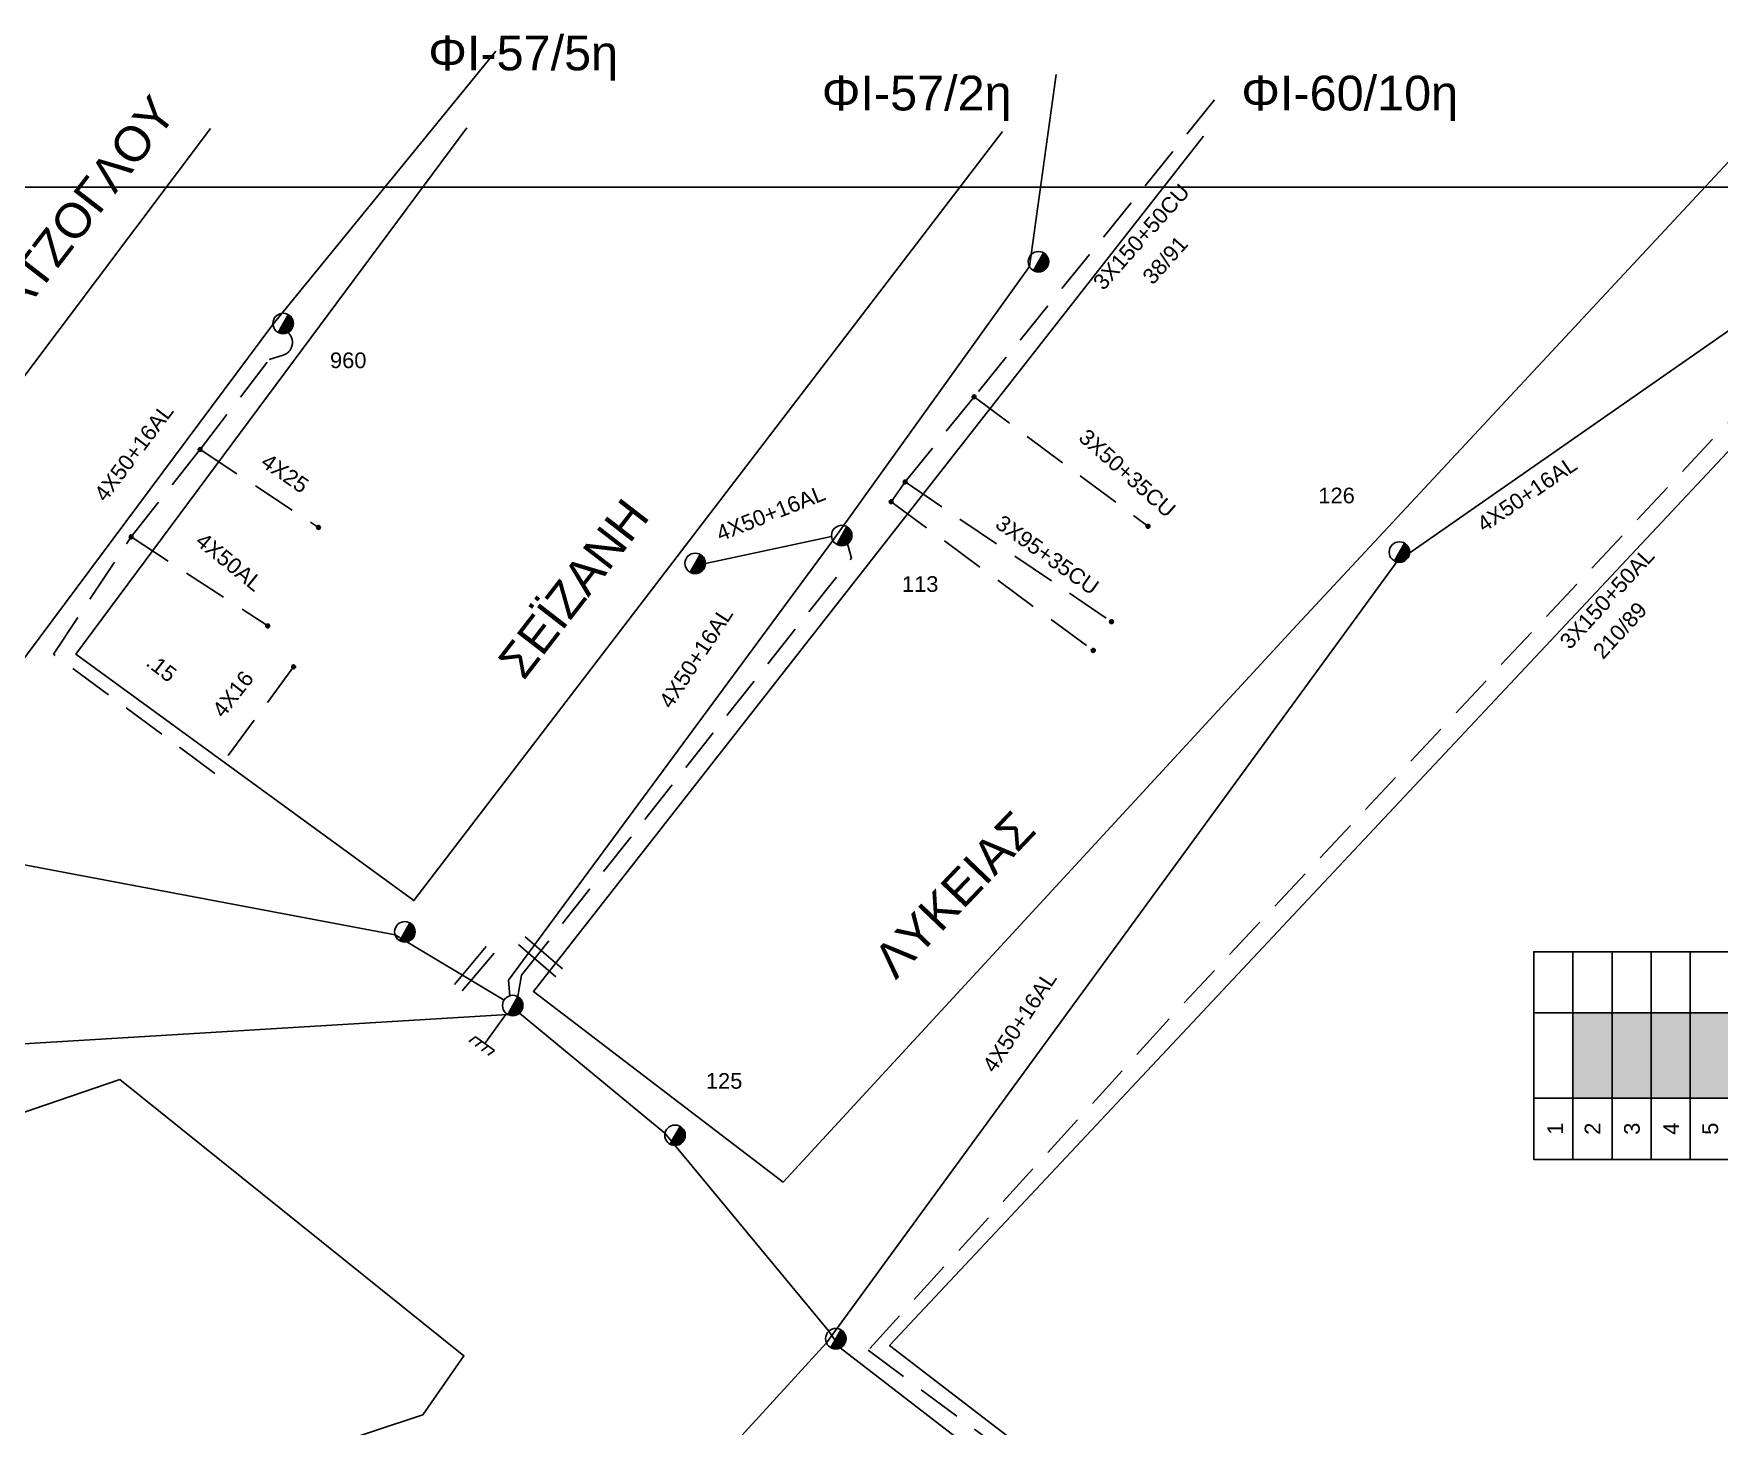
# Model space of a CAD drawing. Header units: millimetres. Extents: x 1080 to 2112, y 851 to 1323.
# Drawn here: x 1776 to 1873, y 1237.2 to 1317.3 of the extents above; entities that cross this region are included whole.
import ezdxf
from ezdxf.enums import TextEntityAlignment as Align

# ---------------------------------------------------------------- set-up
doc = ezdxf.new("R2010")
doc.units = ezdxf.units.MM
doc.linetypes.add('DASHED', pattern=[19.05, 12.7, -6.35])
for name, color, linetype in [('Ασφαλειοκιβώτια Χ.Τ 13 αναχωρήσεων', 7, 'Continuous'), ('Γείωση', 7, 'Continuous'), ('Γυμνά εναέρια ΧΤ (3Φ)   3x50+35CU', 7, 'Continuous'), ('Γυμνά εναέρια ΧΤ (3Φ)   4x50AL', 7, 'Continuous'), ('Γυμνά εναέρια ΧΤ και ΦΟΠ (3Φ)   4x50+16AL', 7, 'Continuous'), ('Εναέρια παροχή ΧΤ 4x16', 7, 'SYN_LINE'), ('Εναέρια παροχή ΧΤ 4x25', 7, 'SYN_LINE'), ('Επιγραφές - Σχήματα', 7, 'Continuous'), ('Καλώδια ΧΤ   3x150+50AL', 7, 'DASHED'), ('Καλώδια ΧΤ   3x150+50CU', 7, 'DASHED'), ('Καλώδια ΧΤ   3x150AL+50CU', 7, 'DASHED'), ('Καλώδια ΧΤ   3x48+38CU', 7, 'DASHED'), ('Καλώδια ΧΤ   3x95+35CU', 7, 'DASHED'), ('Καλώδια ΧΤ  3x50+35', 7, 'DASHED'), ('Στύλος ΦΜ', 7, 'Continuous'), ('Στύλος ΦΜ @ 1', 7, 'Continuous'), ('Συνδέσεις', 7, 'Continuous'), ('Τομή', 7, 'Continuous'), ('Υπόβαθρο ΔΕΗ', 7, 'Continuous'), ('Υπόγεια Καλώδια Δικτύου ΧΤ   .04', 7, 'DASHED'), ('Υπόγεια Καλώδια Δικτύου ΧΤ   .15', 7, 'DASHED')]:
    doc.layers.add(name, color=color, linetype=linetype)
doc.styles.add('ar', font='arial.ttf')
doc.styles.get("Standard").update_dxf_attribs({"font": 'arial.ttf'})
doc.linetypes.add('SYN_LINE', pattern='A,0.5,-0.0001,["/\\/\\/\\/",Standard,S=0.1,R=0,X=0,Y=-0.05],-0.25', length=0.7501)

# ---------------------------------------------------------------- blocks, each defined once
blk = doc.blocks.new('ΥΠΑΡΧΩΝ ΤΣΙΜΕΝΤΕΝΙΟΣ ΣΤΥΛΟΣ')
at = {"layer": 'Στύλος ΦΜ'}
blk.add_hatch(color=7, dxfattribs=at).paths.add_polyline_path([(-1.29, -2.28, 0.574793), (2.62, 0, 0.268822), (1.3, 2.27)])
at = {"layer": 'Στύλος ΦΜ', "color": 7}
blk.add_line((-1.29, -2.28), (1.3, 2.27), dxfattribs=at)
blk.add_circle((0, 0), 2.62, dxfattribs=at)
at = {"layer": 'Στύλος ΦΜ', "flags": 4}
for tag, p in [('ΑΡΙΘΜΟΣ', (-4.68, 8.05)), ('ΤΥΠΟΣ', (-4.91, 3.03))]:
    blk.add_attdef(tag, p, '', height=4, dxfattribs=at)
blk = doc.blocks.new('ΤΟΜΗ')
at = {"layer": 'Τομή', "ltscale": 40}
for p, q in [((-5.68, 0), (5.68, 0)), ((5.68, -2.33), (-5.68, -2.33))]:
    blk.add_line(p, q, dxfattribs=at)
blk = doc.blocks.new('ΓΕΙΩΣΗ')
at = {"layer": 'Γείωση', "ltscale": 40}
for p, q in [((-2.34, 11.45), (-3, 9.45)), ((-0.34, 11.45), (-1, 9.45)), ((0, 9.45), (0, 0)), ((1.66, 11.45), (1, 9.45)), ((3.66, 11.45), (3, 9.45))]:
    blk.add_line(p, q, dxfattribs=at)
blk.add_lwpolyline([(-3, 9.45), (3, 9.45)], dxfattribs=at)
blk = doc.blocks.new('_ΣΥΝΔΕΣΗ')
at = {"layer": 'Συνδέσεις', "linetype": 'SYN_LINE', "ltscale": 40}
blk.add_hatch(color=256, dxfattribs=at).paths.add_polyline_path([(0.5, -0.01, 1), (-0.5, -0.01, 1)])
at = {"layer": 'Συνδέσεις'}
blk.add_circle((0, -0.01), 0.5, dxfattribs=at)
blk = doc.blocks.new('new block1')
at = {"layer": 'Ασφαλειοκιβώτια Χ.Τ 13 αναχωρήσεων'}
for s, p in [('1', (-1539.38, 5043.6)), ('2', (-1539.38, 5035.03)), ('3', (-1539.38, 5025.96)), ('4', (-1539.38, 5016.94)), ('5', (-1539.38, 5007.92)), ('6', (-1539.38, 4998.79)), ('7', (-1539.38, 4990.55)), ('8', (-1539.38, 4980.86)), ('9', (-1539.38, 4972.17)), ('10', (-1541.17, 4963.2)), ('11', (-1541.17, 4954.4)), ('12', (-1541.17, 4945.04)), ('13', (-1541.17, 4936.47))]:
    blk.add_text(s, height=3.6, dxfattribs=at).set_placement(p)
blk = doc.blocks.new('ΑΣΦΑΛΕΙΟΚΙΒΩΤΙΟ ΥΠΟΣΤΑΘΜΟΥ 13 ΑΝΑΧΩΡΗΣΕΩΝ')
at = {"layer": 'Ασφαλειοκιβώτια Χ.Τ 13 αναχωρήσεων', "ltscale": 40}
for p, q in [((-23.86, 58.34), (23.96, 58.34)), ((-9.78, 58.34), (-9.78, -58.66)), ((9.87, 58.34), (9.87, -58.66)), ((23.96, 58.34), (23.96, -45.89)), ((-23.86, 49.34), (23.96, 49.34)), ((-23.86, 40.34), (23.96, 40.34)), ((-23.86, 31.34), (23.96, 31.34)), ((-23.86, 22.34), (23.96, 22.34)), ((-23.86, 13.34), (23.96, 13.34)), ((-23.86, 4.34), (23.96, 4.34)), ((-23.86, -4.66), (23.96, -4.66)), ((-23.86, -13.66), (23.96, -13.66)), ((-23.86, -22.66), (23.96, -22.66)), ((-23.86, -31.66), (23.96, -31.66)), ((-23.86, -40.66), (23.96, -40.66)), ((-23.86, -49.66), (23.96, -49.66))]:
    blk.add_line(p, q, dxfattribs=at)
at = {"layer": 'Ασφαλειοκιβώτια Χ.Τ 13 αναχωρήσεων'}
blk.add_lwpolyline([(-23.86, -58.66), (23.96, -58.66), (23.96, 58.34), (-23.86, 58.34)], close=True, dxfattribs=at)
blk.add_blockref('new block1', (1521.19, -4992), dxfattribs=at)
at = {"layer": 'Ασφαλειοκιβώτια Χ.Τ 13 αναχωρήσεων', "ltscale": 40}
for tag, height, p in [('ΟΝΟΜΑ', 5, (1.15, 62.43)), ('ΚΕΙΜΕΝΟ 1', 2, (17.15, 53.4)), ('ΚΕΙΜΕΝΟ 2', 2, (17.15, 44.69)), ('ΚΕΙΜΕΝΟ 3', 2, (16.99, 35.93)), ('ΚΕΙΜΕΝΟ 4', 2, (16.99, 26.95)), ('ΚΕΙΜΕΝΟ 5', 2, (16.99, 18.11)), ('ΚΕΙΜΕΝΟ 6', 2, (16.99, 9.19)), ('ΚΕΙΜΕΝΟ 7', 2, (16.99, 0.11)), ('ΚΕΙΜΕΝΟ 8', 2, (16.99, -8.61)), ('ΚΕΙΜΕΝΟ 9', 2, (16.99, -17.74)), ('ΚΕΙΜΕΝΟ 10', 2, (16.99, -26.96)), ('ΚΕΙΜΕΝΟ 11', 2, (16.99, -36.04)), ('ΚΕΙΜΕΝΟ 12', 2, (16.99, -44.96)), ('ΚΕΙΜΕΝΟ 13', 2, (16.99, -54.16)), ('ΣΧ', 2, (1.2, -60.52))]:
    blk.add_attdef(tag, text='', height=height, dxfattribs=at).set_placement(p, align=Align.MIDDLE_CENTER)

msp = doc.modelspace()

# ---------------------------------------------------------------- hatches: boundary and pattern name
at = {"layer": 'Καλώδια ΧΤ   3x150AL+50CU', "linetype": 'DASHED', "ltscale": 0.2}
h = msp.add_hatch(color=1, dxfattribs=at)
h.dxf.hatch_style = 1
h.paths.add_polyline_path([(1864.566, 1256.078), (1866.816, 1256.078), (1866.816, 1260.992), (1864.566, 1260.992)])
h = msp.add_hatch(color=85, dxfattribs=at)
h.dxf.hatch_style = 1
h.paths.add_polyline_path([(1866.816, 1256.078), (1869.066, 1256.078), (1869.066, 1260.992), (1866.816, 1260.992)])
h = msp.add_hatch(color=6, dxfattribs=at)
h.dxf.hatch_style = 1
h.paths.add_polyline_path([(1869.066, 1256.078), (1871.316, 1256.078), (1871.316, 1260.992), (1869.066, 1260.992)])
h = msp.add_hatch(color=2, dxfattribs=at)
h.dxf.hatch_style = 1
h.paths.add_polyline_path([(1871.316, 1256.078), (1873.566, 1256.078), (1873.566, 1260.992), (1871.316, 1260.992)])

# ---------------------------------------------------------------- linework, layer by layer
at = {"layer": 'Γυμνά εναέρια ΧΤ (3Φ)   4x50AL', "color": 30, "linetype": 'DASHED', "ltscale": 0.2}
msp.add_lwpolyline([(1781.596, 1288.38), (1789.452, 1283.256)], dxfattribs=at)
at = {"layer": 'Γυμνά εναέρια ΧΤ και ΦΟΠ (3Φ)   4x50+16AL', "color": 30, "linetype": 'Continuous', "ltscale": 0.2}
msp.add_lwpolyline([(1767.879, 1271.273), (1789.756, 1300.595), (1802.575, 1316.325)], dxfattribs=at)
at = {"layer": 'Γυμνά εναέρια ΧΤ και ΦΟΠ (3Φ)   4x50+16AL', "color": 2, "linetype": 'Continuous', "ltscale": 0.2}
for points in [[(1803.381, 1261.978), (1803.305, 1262.88), (1821.973, 1288.178), (1833.29, 1303.938), (1834.836, 1314.993)], [(1814.645, 1286.855), (1821.902, 1288.414)]]:
    msp.add_lwpolyline(points, dxfattribs=at)
at = {"layer": 'Γυμνά εναέρια ΧΤ και ΦΟΠ (3Φ)   4x50+16AL', "color": 151, "linetype": 'Continuous', "ltscale": 0.2}
msp.add_lwpolyline([(1813.249, 1232.863), (1821.608, 1242.007), (1854.433, 1286.939), (1882.579, 1306.553)], dxfattribs=at)
at = {"layer": 'Γυμνά εναέρια ΧΤ και ΦΟΠ (3Φ)   4x50+16AL', "color": 85, "linetype": 'Continuous', "ltscale": 0.2}
msp.add_lwpolyline([(1690.569, 1227.429), (1709.597, 1234.597), (1734.524, 1243.449), (1757.529, 1251.303), (1770.486, 1258.757), (1771.285, 1258.971), (1803.265, 1260.904), (1803.948, 1260.977), (1812.317, 1254.075), (1821.746, 1242.681), (1822.404, 1241.719), (1847.596, 1222.267)], dxfattribs=at)
at = {"layer": 'Εναέρια παροχή ΧΤ 4x16', "color": 30, "linetype": 'DASHED', "ltscale": 0.2}
msp.add_lwpolyline([(1790.945, 1280.902), (1786.418, 1274.773)], dxfattribs=at)
at = {"layer": 'Εναέρια παροχή ΧΤ 4x25', "color": 30, "linetype": 'DASHED', "ltscale": 0.2}
msp.add_lwpolyline([(1785.558, 1293.408), (1792.376, 1288.926)], dxfattribs=at)
at = {"layer": 'Επιγραφές - Σχήματα'}
msp.add_lwpolyline([(1083.252, 1308.501), (1991.617, 1308.501), (1991.617, 870.589), (1083.252, 870.589)], close=True, dxfattribs=at)
at = {"layer": 'Καλώδια ΧΤ   3x150+50AL', "color": 30, "ltscale": 0.2}
msp.add_lwpolyline([(1902.217, 1279.072), (1906.994, 1284.017), (1898.687, 1291.673), (1883.032, 1305.116), (1841.18, 1260.487), (1824.008, 1241.583), (1850.789, 1221.658), (1850.446, 1220.449)], dxfattribs=at)
at = {"layer": 'Καλώδια ΧΤ   3x150+50CU', "color": 133, "ltscale": 0.2}
msp.add_lwpolyline([(1843.938, 1313.522), (1830.104, 1296.442), (1826.139, 1291.544), (1825.329, 1290.404), (1836.961, 1281.85)], dxfattribs=at)
at = {"layer": 'Καλώδια ΧΤ   3x48+38CU', "color": 1, "linetype": 'Continuous', "ltscale": 0.2}
msp.add_lwpolyline([(1722.05, 1305.603), (1745.245, 1287.523), (1767.096, 1271.088), (1796.783, 1265.487), (1803.057, 1261.73)], dxfattribs=at)
at = {"layer": 'Καλώδια ΧΤ   3x95+35CU', "color": 133, "ltscale": 0.2}
msp.add_lwpolyline([(1826.139, 1291.544), (1838.011, 1283.504)], dxfattribs=at)
at = {"layer": 'Καλώδια ΧΤ  3x50+35', "color": 133, "linetype": 'DASHED', "ltscale": 0.2}
msp.add_lwpolyline([(1830.104, 1296.442), (1840.112, 1288.992)], dxfattribs=at)
at = {"layer": 'Υπόβαθρο ΔΕΗ'}
for points in [[(1765.595, 1312.09), (1755.76, 1298.383), (1768.83, 1288.858), (1786.169, 1311.875)], [(1800.921, 1311.918), (1778.419, 1281.632), (1797.872, 1267.451), (1831.744, 1311.701)], [(1843.303, 1311.442), (1804.743, 1262.231), (1819.113, 1251.259), (1848.452, 1283.053), (1874.816, 1311.355)]]:
    msp.add_lwpolyline(points, dxfattribs=at)
msp.add_lwpolyline([(1883.615, 1304.07), (1930.699, 1260.576), (1866.587, 1217.343, -0.325499), (1857.615, 1216.998), (1825.243, 1241.849), (1883.615, 1304.07)], format="xyb", dxfattribs=at)
msp.add_lwpolyline([(1780.938, 1257.154), (1800.746, 1241.26), (1798.373, 1237.872), (1699.338, 1205.094), (1691.991, 1226.724)], close=True, dxfattribs=at)
at = {"layer": 'Υπόγεια Καλώδια Δικτύου ΧΤ   .04', "color": 1, "ltscale": 0.2}
msp.add_lwpolyline([(1803.848, 1261.927), (1804.06, 1263.154), (1823.047, 1287.163), (1822.829, 1287.981)], dxfattribs=at)
at = {"layer": 'Υπόγεια Καλώδια Δικτύου ΧΤ   .15', "color": 30, "linetype": 'DASHED', "ltscale": 0.2}
msp.add_lwpolyline([(1786.418, 1274.773), (1777.119, 1281.631), (1781.596, 1288.38), (1785.558, 1293.408), (1789.541, 1298.585), (1790.339, 1298.837, 0.579364), (1790.624, 1300.141, 5.907846)], format="xyb", dxfattribs=at)

# ---------------------------------------------------------------- block references
at = {"layer": 'Ασφαλειοκιβώτια Χ.Τ 13 αναχωρήσεων', "xscale": 0.25, "yscale": 0.25, "zscale": 0.25, "rotation": 90}
msp.add_blockref('ΑΣΦΑΛΕΙΟΚΙΒΩΤΙΟ ΥΠΟΣΤΑΘΜΟΥ 13 ΑΝΑΧΩΡΗΣΕΩΝ', (1876.901, 1258.524), dxfattribs=at)
at = {"layer": 'Γείωση', "xscale": 0.2250000000000353, "yscale": 0.2250000000000353, "zscale": 0.2250000000000353, "rotation": 144.4526943208175}
msp.add_blockref('ΓΕΙΩΣΗ', (1803.19, 1260.954), dxfattribs=at)
at = {"layer": 'Στύλος ΦΜ @ 1', "ltscale": 40, "xscale": 0.225, "yscale": 0.225, "zscale": 0.225}
for p in [(1833.81, 1304.215), (1814.056, 1286.857), (1797.346, 1265.66), (1803.555, 1261.416), (1822.145, 1242.248)]:
    msp.add_blockref('ΥΠΑΡΧΩΝ ΤΣΙΜΕΝΤΕΝΙΟΣ ΣΤΥΛΟΣ', p, dxfattribs=at)
at = {"layer": 'Στύλος ΦΜ @ 1', "ltscale": 40}
ref = msp.add_blockref('ΥΠΑΡΧΩΝ ΤΣΙΜΕΝΤΕΝΙΟΣ ΣΤΥΛΟΣ', (1790.342, 1300.658), dxfattribs=dict(at, xscale=0.225, yscale=0.225, zscale=0.225))
ref.add_attrib('ΤΥΠΟΣ', '960', (1793.039, 1298.095), dxfattribs={"layer": 'Στύλος ΦΜ', "height": 0.9, "flags": 4})
ref = msp.add_blockref('ΥΠΑΡΧΩΝ ΤΣΙΜΕΝΤΕΝΙΟΣ ΣΤΥΛΟΣ', (1854.581, 1287.509), dxfattribs=dict(at, xscale=0.225, yscale=0.225, zscale=0.225))
ref.add_attrib('ΤΥΠΟΣ', '126', (1849.918, 1290.314), dxfattribs={"layer": 'Στύλος ΦΜ', "height": 0.9, "flags": 4})
ref = msp.add_blockref('ΥΠΑΡΧΩΝ ΤΣΙΜΕΝΤΕΝΙΟΣ ΣΤΥΛΟΣ', (1822.489, 1288.462), dxfattribs=dict(at, xscale=0.225, yscale=0.225, zscale=0.225))
ref.add_attrib('ΤΥΠΟΣ', '113', (1825.954, 1285.22), dxfattribs={"layer": 'Στύλος ΦΜ', "height": 0.9, "flags": 4})
ref = msp.add_blockref('ΥΠΑΡΧΩΝ ΤΣΙΜΕΝΤΕΝΙΟΣ ΣΤΥΛΟΣ', (1812.893, 1253.952), dxfattribs=dict(at, xscale=0.225, yscale=0.225, zscale=0.225))
ref.add_attrib('ΤΥΠΟΣ', '125', (1814.671, 1256.63), dxfattribs={"layer": 'Στύλος ΦΜ', "height": 0.9, "flags": 4})
at = {"layer": 'Συνδέσεις', "xscale": 0.2211072174658995, "yscale": 0.2211072174658995, "zscale": 0.2211072174658995}
for p in [(1830.104, 1296.444), (1785.559, 1293.41), (1826.139, 1291.547), (1825.33, 1290.407), (1781.597, 1288.383), (1792.377, 1288.929), (1840.112, 1288.995), (1789.453, 1283.259), (1838.012, 1283.507), (1836.962, 1281.852), (1790.946, 1280.904)]:
    msp.add_blockref('_ΣΥΝΔΕΣΗ', p, dxfattribs=at)
at = {"layer": 'Τομή'}
for p, xscale, yscale, zscale, rotation in [((1805.346, 1264.444), 0.2500000000000134, 0.2500000000000134, 0.2500000000000134, 319.316095769481), ((1801.12, 1263.717), 0.2500000000000195, 0.2500000000000195, 0.2500000000000195, 49.94290933517242)]:
    msp.add_blockref('ΤΟΜΗ', p, dxfattribs=dict(at, xscale=xscale, yscale=yscale, zscale=zscale, rotation=rotation))

# ---------------------------------------------------------------- texts
at = {"layer": 'Γυμνά εναέρια ΧΤ (3Φ)   3x50+35CU', "ltscale": 0.2}
msp.add_text('3X50+35CU', height=0.9, rotation=318.39347, dxfattribs=at).set_placement((1838.926, 1292.05), align=Align.MIDDLE)
at = {"layer": 'Γυμνά εναέρια ΧΤ (3Φ)   4x50AL', "ltscale": 0.2}
msp.add_text('4X50AL', height=0.9, rotation=320.73728, dxfattribs=at).set_placement((1787.248, 1286.944), align=Align.MIDDLE)
at = {"layer": 'Γυμνά εναέρια ΧΤ και ΦΟΠ (3Φ)   4x50+16AL', "ltscale": 0.2}
for rotation, p in [(52.9987, (1781.742, 1293.245)), (34.31429, (1861.923, 1290.847)), (21.63731, (1818.402, 1289.749)), (56.82806, (1814.097, 1281.447)), (56.63427, (1832.718, 1260.487))]:
    msp.add_text('4X50+16AL', height=0.9, rotation=rotation, dxfattribs=at).set_placement(p, align=Align.MIDDLE)
at = {"layer": 'Εναέρια παροχή ΧΤ 4x16', "ltscale": 20}
msp.add_text('4X16', height=0.9, rotation=52.04713, dxfattribs=at).set_placement((1787.448, 1279.343), align=Align.MIDDLE)
at = {"layer": 'Εναέρια παροχή ΧΤ 4x25', "ltscale": 20}
msp.add_text('4X25', height=0.9, rotation=325.33032, dxfattribs=at).set_placement((1790.452, 1292.045), align=Align.MIDDLE)
at = {"layer": 'Επιγραφές - Σχήματα', "ltscale": 0.2, "char_height": 2, "width": 12.08319, "attachment_point": 1, "style": 'ar'}
for s, insert in [('ΦΙ-57/5η', (1798.691, 1317.228)), ('ΦΙ-57/2η', (1821.337, 1314.92)), ('ΦΙ-60/10η', (1845.48, 1314.92))]:
    msp.add_mtext(s, dxfattribs=dict(at, insert=insert))
for s, insert, rotation in [('ΑΜΠΑΤΖΟΓΛΟΥ', (1769.773, 1297.273), 52.23977), ('ΣΕΪΖΑΝΗ', (1802.597, 1281.293), 52.23977), ('ΛΥΚΕΙΑΣ', (1824.149, 1264.237), 46.30329)]:
    msp.add_mtext(s, dxfattribs=dict(at, insert=insert, rotation=rotation))
at = {"layer": 'Καλώδια ΧΤ   3x150+50AL', "ltscale": 0.2}
for s, p in [('3X150+50AL', (1866.528, 1284.846)), ('210/89', (1867.256, 1283.017))]:
    msp.add_text(s, height=0.9, rotation=47.46242, dxfattribs=at).set_placement(p, align=Align.MIDDLE)
at = {"layer": 'Καλώδια ΧΤ   3x150+50CU', "ltscale": 0.2}
for s, p in [('3X150+50CU', (1839.727, 1305.652)), ('38/91', (1841.083, 1304.323))]:
    msp.add_text(s, height=0.9, rotation=48.40658, dxfattribs=at).set_placement(p, align=Align.MIDDLE)
at = {"layer": 'Καλώδια ΧΤ   3x95+35CU', "ltscale": 0.2}
msp.add_text('3X95+35CU', height=0.9, rotation=324.66325, dxfattribs=at).set_placement((1834.321, 1287.349), align=Align.MIDDLE)
at = {"layer": 'Υπόγεια Καλώδια Δικτύου ΧΤ   .15', "ltscale": 0.2}
msp.add_text('.15', height=0.9, rotation=322.09315, dxfattribs=at).set_placement((1783.343, 1280.843), align=Align.MIDDLE)

doc.saveas('drawing.dxf')
